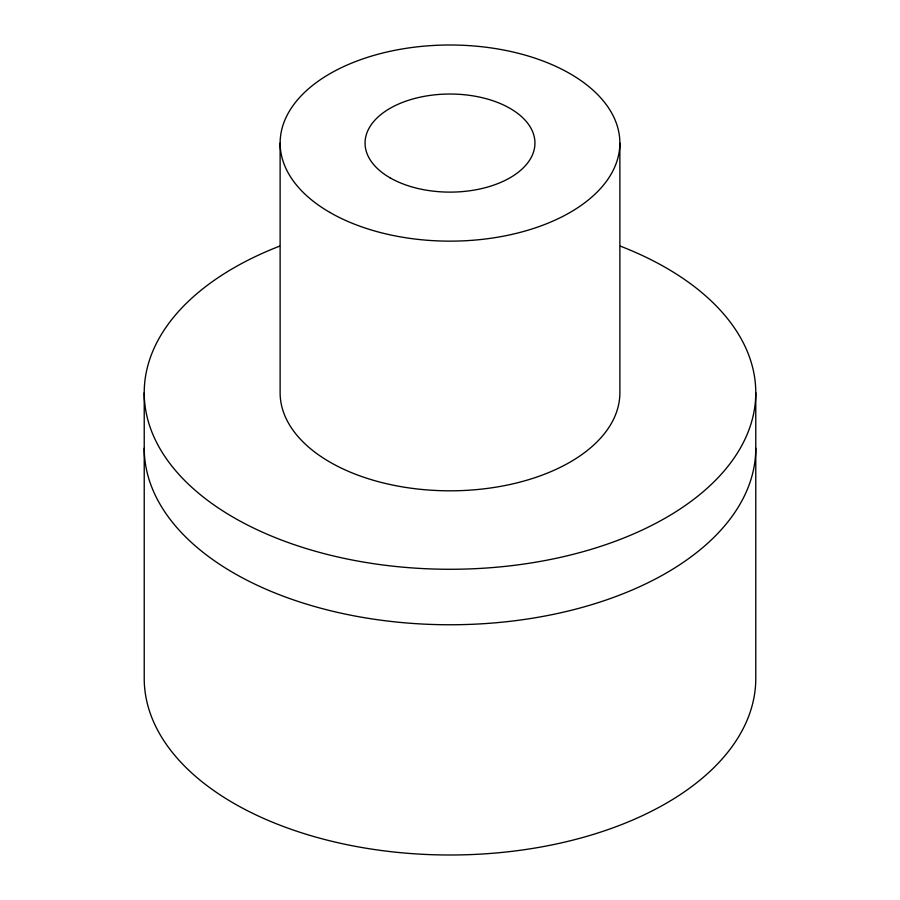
<?xml version="1.0" encoding="UTF-8"?>
<svg xmlns="http://www.w3.org/2000/svg" width="900" height="900" viewBox="0 0 900 900"><rect width="100%" height="100%" fill="white"/><g stroke="black" fill="none" stroke-linecap="round" stroke-linejoin="round"><path stroke-width="1.35" d="M755.775 392.738L755.775 678.465A305.775 176.535 0 0 1 450 855A305.775 176.535 0 0 1 144.225 678.465L144.225 392.738M619.875 143.078L619.875 392.738A169.875 98.078 0 0 1 450 490.815A169.875 98.078 0 0 1 280.125 392.738L280.125 143.078M755.775 448.223A305.775 176.535 0 0 1 450 624.758A305.775 176.535 0 0 1 144.225 448.223M620.471 246.184A305.775 176.535 0 0 1 679.736 509.243A305.775 176.535 0 0 1 220.264 509.243A305.775 176.535 0 0 1 279.529 246.184M329.884 212.422A169.875 98.078 0 0 0 614.081 168.458A169.875 98.078 0 0 0 406.035 48.341A169.875 98.078 0 0 0 329.884 212.422M389.936 177.75A84.938 49.039 0 0 0 532.046 155.768A84.938 49.039 0 0 0 428.017 95.704A84.938 49.039 0 0 0 389.936 177.75"/></g></svg>
